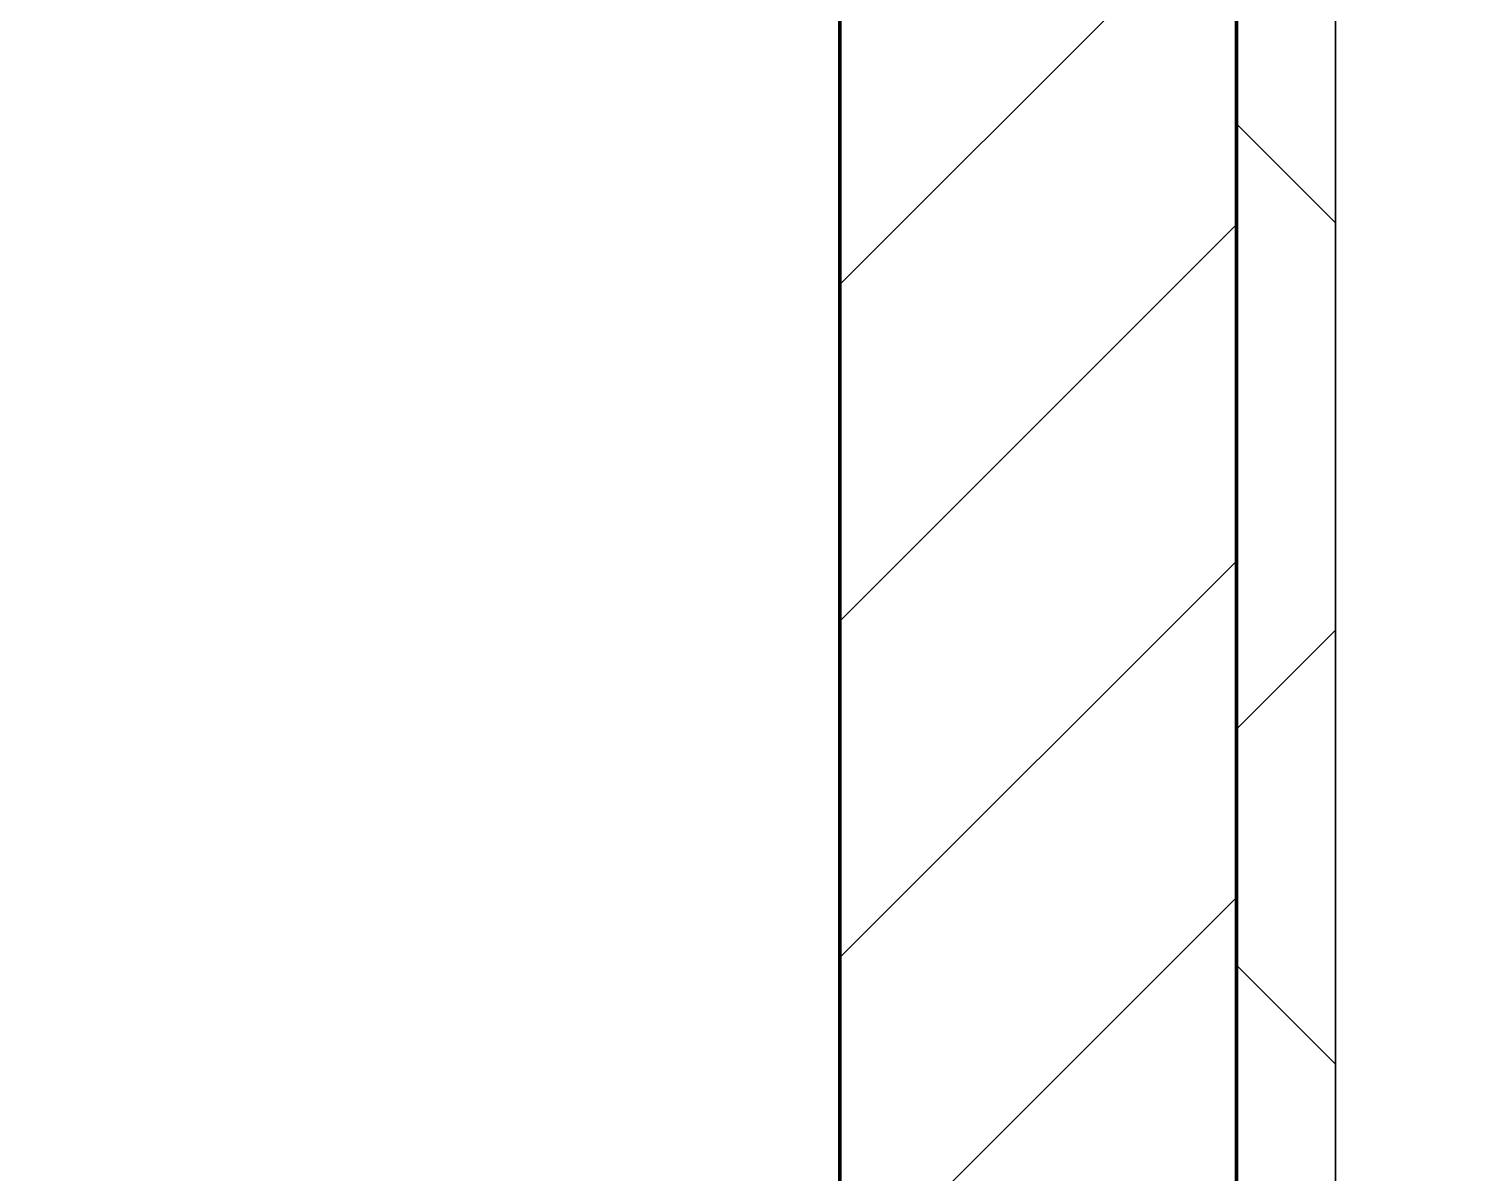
# Model space of a CAD drawing. Header units: millimetres. Extents: x -726012 to -647389, y -20772 to 18805.
# Drawn here: x -717131 to -716398, y -164 to 413 of the extents above; entities that cross this region are included whole.
import ezdxf
from ezdxf.xclip import XClip

# ---------------------------------------------------------------- set-up
doc = ezdxf.new("R2010")
doc.units = ezdxf.units.MM
doc.header["$XCLIPFRAME"] = 0
for name, color, linetype, lineweight in [('A-GLAZ-CURT', 2, 'Continuous', 9), ('A-WALL', 5, 'Continuous', 35), ('A-WALL-FNSH', 2, 'Continuous', 35), ('A-WALL-PATT', 1, 'Continuous', 35)]:
    doc.layers.add(name, color=color, linetype=linetype, lineweight=lineweight)
doc.layers.add('A11_ALU.SOLID SHEET', color=2, linetype='Continuous')

# ---------------------------------------------------------------- blocks, each defined once
blk = doc.blocks.new('PPLS-PP19_Custom Tile Pattern - Custom Tile Pattern-V164-4233-01 ENLARGED MULTI-PURPOSE LEVEL - REFLECTED CEILING PLAN - SHEET 4')
at = {"layer": 'A-GLAZ-CURT'}
for p, q in [((-300, 0), (300, 0)), ((300, 0), (-300, 0)), ((230.06, 0), (300, 0)), ((-300, -50), (300, -50)), ((300, -50), (-300, -50))]:
    blk.add_line(p, q, dxfattribs=at)
for points, knots in [([(300, 0), (286.53, 0), (254.22, 0), (207.11, 0), (177.41, 0), (159.34, 0), (158.33, 0), (158.3, 0)], [-285.253232, -285.253232, -285.253232, -285.253232, -244.693688, -187.987675, -143.776725, -129.632772, -123.352749, -123.352749, -123.352749, -123.352749]), ([(300, 0), (288.22, 0), (265.42, 0), (242.94, 0), (234.33, 0)], [-12528.858583, -12528.858583, -12528.858583, -12528.858583, -11905.454923, -11340.916913, -11340.916913, -11340.916913, -11340.916913]), ([(235.49, 0), (236.98, 0), (249.55, 0), (266.73, 0), (281.71, 0), (291.71, 0), (296.52, 0), (297.86, 0), (298.09, 0)], [-6651.550015, -6651.550015, -6651.550015, -6651.550015, -6582.165592, -6068.460911, -5766.029927, -5566.724884, -5280.360606, -5199.253518, -5199.253518, -5199.253518, -5199.253518]), ([(284.76, 0), (284.76, 0), (285.09, 0), (287.47, 0), (293.59, 0), (297.76, 0), (300, 0)], [-4110.630118, -4110.630118, -4110.630118, -4110.630118, -4053.389046, -3959.664717, -3862.421465, -3746.95702, -3746.95702, -3746.95702, -3746.95702]), ([(297.38, 0), (295.84, 0), (291.62, 0), (285.38, 0), (284.87, 0)], [-4803.172655, -4803.172655, -4803.172655, -4803.172655, -4358.271401, -4143.037883, -4143.037883, -4143.037883, -4143.037883])]:
    blk.add_open_spline(points, degree=3, knots=knots, dxfattribs=at)
blk = doc.blocks.new('PPLS-PP19_Custom Tile Pattern - Custom Tile Pattern-V165-4233-01 ENLARGED MULTI-PURPOSE LEVEL - REFLECTED CEILING PLAN - SHEET 4')
at = {"layer": 'A-GLAZ-CURT'}
for p, q in [((-300, 0), (300, 0)), ((300, 0), (-300, 0)), ((-293.07, 0), (-275.75, 0)), ((-275.75, 0), (-293.07, 0)), ((-222.32, 0), (-205, 0)), ((-205, 0), (-222.32, 0)), ((195.99, 0), (213.31, 0)), ((213.31, 0), (195.99, 0)), ((230.06, 0), (300, 0)), ((-300, -50), (300, -50)), ((300, -50), (-300, -50))]:
    blk.add_line(p, q, dxfattribs=at)
at = {"layer": 'A-GLAZ-CURT', "flags": 128}
for points in [[(-300, 0), (-291.56, 0), (-283.3, 0), (-275.2, 0), (-267.26, 0), (-259.45, 0), (-251.77, 0), (-244.2, 0), (-236.74, 0), (-229.36, 0), (-222.06, 0), (-214.83, 0), (-207.71, 0), (-200.76, 0), (-194.02, 0), (-187.54, 0), (-181.38, 0), (-175.58, 0), (-170.25, 0), (-165.64, 0), (-162.01, 0), (-159.53, 0), (-157.46, 0), (-154.52, 0), (-149.42, 0), (-141.84, 0), (-132.81, 0), (-126.08, 0)], [(-125.17, 0), (-128.55, 0), (-134.16, 0), (-140.03, 0), (-145.5, 0), (-150.63, 0), (-155.53, 0), (-160.27, 0), (-164.95, 0), (-169.65, 0), (-174.47, 0), (-179.49, 0), (-184.81, 0), (-190.44, 0), (-196.37, 0), (-202.58, 0), (-209.04, 0), (-215.73, 0), (-222.63, 0), (-229.72, 0), (-236.97, 0), (-244.39, 0), (-251.96, 0), (-259.67, 0), (-267.51, 0), (-275.48, 0), (-283.55, 0), (-291.73, 0), (-300, 0)]]:
    blk.add_lwpolyline(points, dxfattribs=at)
at = {"layer": 'A-GLAZ-CURT'}
for points, knots in [([(-300, 0), (-284.65, 0), (-236.57, 0), (-174.61, 0), (-129.95, 0), (-110.8, 0), (-99.5, 0), (-91.46, 0)], [-5323.127839, -5323.127839, -5323.127839, -5323.127839, -4502.809032, -2700.551212, -1002.059161, -460.363443, 0, 0, 0, 0]), ([(-199.59, 0), (-204.36, 0), (-229.78, 0), (-262.56, 0), (-294.48, 0), (-300, 0)], [-15463.584655, -15463.584655, -15463.584655, -15463.584655, -15131.813646, -13729.592194, -13439.944408, -13439.944408, -13439.944408, -13439.944408]), ([(-137.88, 0), (-140.56, 0), (-147.66, 0), (-147.69, 0), (-158.72, 0), (-174.02, 0), (-185.59, 0), (-209.77, 0), (-232.01, 0), (-255.22, 0), (-262.59, 0), (-264.9, 0), (-265.4, 0)], [-3187.727384, -3187.727384, -3187.727384, -3187.727384, -2919.378265, -2477.344047, -2237.412286, -2029.680487, -1755.085331, -1400.429864, -858.079193, -543.655514, -208.940337, 0, 0, 0, 0]), ([(-258.6, 0), (-257.91, 0), (-254.26, 0), (-241.25, 0), (-225.99, 0), (-213.1, 0), (-205.2, 0), (-201.08, 0), (-200.04, 0)], [-5722.54675, -5722.54675, -5722.54675, -5722.54675, -5657.471696, -5413.335975, -5017.494783, -4832.723979, -4666.091899, -4608.762483, -4608.762483, -4608.762483, -4608.762483]), ([(-200.66, 0), (-207.98, 0), (-217.77, 0), (-231.26, 0), (-233.46, 0), (-234, 0)], [-1365.823924, -1365.823924, -1365.823924, -1365.823924, -978.033455, -846.069444, -682.911962, -682.911962, -682.911962, -682.911962]), ([(-233.49, 0), (-233.44, 0), (-232.38, 0), (-230.74, 0), (-225.3, 0), (-223.63, 0)], [-455.274641, -455.274641, -455.274641, -455.274641, -440.605512, -119.536984, 0, 0, 0, 0]), ([(-223.63, 0), (-219.39, 0), (-206.17, 0), (-188.58, 0), (-169.02, 0), (-152.12, 0), (-136.84, 0), (-127.33, 0), (-124.19, 0), (-123.43, 0), (-123.28, 0)], [-5463.295695, -5463.295695, -5463.295695, -5463.295695, -5161.076232, -4739.070012, -4465.409639, -4149.119819, -3839.893365, -3647.167523, -3488.92562, -3439.852845, -3439.852845, -3439.852845, -3439.852845]), ([(-133.82, 0), (-135.51, 0), (-137.8, 0), (-149.31, 0), (-162.01, 0), (-177.91, 0), (-191.74, 0), (-198.88, 0), (-199.6, 0)], [-2731.647847, -2731.647847, -2731.647847, -2731.647847, -2418.507304, -2308.929706, -2113.765672, -1763.376603, -1422.553702, -1384.706598, -1384.706598, -1384.706598, -1384.706598]), ([(-199.59, 0), (-195.05, 0), (-184.68, 0), (-171.77, 0), (-158.7, 0), (-157.22, 0)], [-4600.592813, -4600.592813, -4600.592813, -4600.592813, -4349.945572, -4000.813434, -3840.635403, -3840.635403, -3840.635403, -3840.635403]), ([(-116.57, 0), (-122.36, 0), (-146.7, 0), (-175.29, 0), (-199.15, 0)], [-17693.236648, -17693.236648, -17693.236648, -17693.236648, -17136.203329, -15473.903569, -15473.903569, -15473.903569, -15473.903569]), ([(-152.35, 0), (-151.03, 0), (-147.71, 0), (-143.57, 0), (-138.62, 0)], [-3494.978217, -3494.978217, -3494.978217, -3494.978217, -3371.022232, -3227.460399, -3227.460399, -3227.460399, -3227.460399]), ([(-118.78, 0), (-121.86, 0), (-126.28, 0), (-136.96, 0), (-147.46, 0), (-150.03, 0), (-150.57, 0)], [-5938.474035, -5938.474035, -5938.474035, -5938.474035, -5700.061948, -5508.838257, -5298.784692, -5196.16478, -5196.16478, -5196.16478, -5196.16478]), ([(-150.34, 0), (-150.07, 0), (-147.75, 0), (-142.6, 0), (-127.26, 0), (-107.3, 0), (-90.42, 0), (-75.26, 0), (-68.41, 0), (-65.12, 0), (-63.63, 0)], [-4948.728362, -4948.728362, -4948.728362, -4948.728362, -4883.323924, -4440.880425, -4054.690705, -3793.097032, -3402.597032, -3144.956779, -3050.982048, -2969.237017, -2969.237017, -2969.237017, -2969.237017]), ([(-116.66, 0), (-123.83, 0), (-133.98, 0), (-147.74, 0), (-149.07, 0)], [-6858.444941, -6858.444941, -6858.444941, -6858.444941, -6449.282163, -6277.220794, -6277.220794, -6277.220794, -6277.220794]), ([(-148.23, 0), (-146.94, 0), (-140.15, 0), (-137.28, 0), (-133.93, 0), (-128.78, 0), (-126.5, 0)], [-6162.058746, -6162.058746, -6162.058746, -6162.058746, -6017.569127, -5560.701257, -5364.112219, -5231.017328, -5231.017328, -5231.017328, -5231.017328]), ([(-116.68, 0), (-120.05, 0), (-127.34, 0), (-139.03, 0), (-146.11, 0), (-146.95, 0)], [-1120.9132, -1120.9132, -1120.9132, -1120.9132, -945.742622, -741.901385, -489.130243, -489.130243, -489.130243, -489.130243]), ([(-146.69, 0), (-146.59, 0), (-145.49, 0), (-135.69, 0), (-128.29, 0), (-125.15, 0)], [-420.34245, -420.34245, -420.34245, -420.34245, -406.956646, -290.263673, 0, 0, 0, 0]), ([(-127.41, 0), (-131.63, 0), (-133.16, 0), (-134.09, 0), (-134.15, 0)], [-8540.990293, -8540.990293, -8540.990293, -8540.990293, -8266.114998, -8246.473386, -8246.473386, -8246.473386, -8246.473386]), ([(-134.15, 0), (-133.32, 0), (-130.31, 0), (-117.33, 0), (-92.52, 0), (-80.73, 0), (-75.79, 0)], [-7657.439573, -7657.439573, -7657.439573, -7657.439573, -7293.749979, -6839.55839, -6236.997189, -5743.07968, -5743.07968, -5743.07968, -5743.07968]), ([(-120.13, 0), (-120.14, 0), (-120.24, 0), (-121.3, 0), (-129.25, 0), (-133.82, 0)], [-2933.992132, -2933.992132, -2933.992132, -2933.992132, -2920.575025, -2840.280255, -2731.647847, -2731.647847, -2731.647847, -2731.647847]), ([(-113.43, 0), (-113.44, 0), (-113.96, 0), (-119.73, 0), (-125.43, 0), (-127.03, 0), (-127.41, 0)], [-328.499627, -328.499627, -328.499627, -328.499627, -282.672656, -98.539552, -24.539552, 0, 0, 0, 0]), ([(-126.5, 0), (-122.44, 0), (-108.71, 0), (-86.68, 0), (-63.44, 0), (-54.4, 0), (-48.53, 0), (-30.79, 0), (-18.03, 0), (8.61, 0), (15.02, 0), (22.91, 0), (31, 0), (39.04, 0), (51.19, 0), (58.74, 0), (61.34, 0), (61.45, 0)], [-5231.017328, -5231.017328, -5231.017328, -5231.017328, -4994.692869, -4542.524482, -4008.285538, -3689.699207, -3546.54457, -3315.260113, -2864.387349, -2439.246196, -2084.094819, -1956.422387, -1818.904206, -1645.594513, -1443.202566, -1228.752106, -1120.932285, -1120.932285, -1120.932285, -1120.932285]), ([(-125.15, 0), (-124.93, 0), (-122.94, 0), (-119.76, 0), (-116.6, 0)], [-3362.7396, -3362.7396, -3362.7396, -3362.7396, -3342.215224, -3169.373557, -3169.373557, -3169.373557, -3169.373557]), ([(-122.08, 0), (-122.01, 0), (-121.69, 0), (-121.2, 0), (-120.88, 0)], [-3136.336417, -3136.336417, -3136.336417, -3136.336417, -3110.304437, -3035.164275, -3035.164275, -3035.164275, -3035.164275]), ([(-36.33, 0), (-36.43, 0), (-37.27, 0), (-45.02, 0), (-46.13, 0), (-60.59, 0), (-81.23, 0), (-99.51, 0), (-114.02, 0), (-117.28, 0), (-118.78, 0)], [-1855.773136, -1855.773136, -1855.773136, -1855.773136, -1810.870157, -1672.078046, -1405.135169, -1060.00838, -740.068933, -229.489605, -116.330425, 0, 0, 0, 0]), ([(-34.59, 0), (-40.18, 0), (-54.29, 0), (-78.2, 0), (-102.66, 0), (-114.04, 0), (-116.57, 0)], [-8485.872555, -8485.872555, -8485.872555, -8485.872555, -8073.216054, -7508.296369, -7004.680444, -6860.169368, -6860.169368, -6860.169368, -6860.169368]), ([(-86.16, 0), (-91.37, 0), (-101.06, 0), (-111.75, 0), (-116.57, 0)], [-1681.3698, -1681.3698, -1681.3698, -1681.3698, -1374.161226, -1122.906653, -1122.906653, -1122.906653, -1122.906653]), ([(-116.55, 0), (-115.7, 0), (-114.33, 0), (-113.43, 0), (-113.43, 0)], [-656.999253, -656.999253, -656.999253, -656.999253, -394.672656, -330.879064, -330.879064, -330.879064, -330.879064]), ([(-76.21, 0), (-78.2, 0), (-89.29, 0), (-103.49, 0), (-116.31, 0)], [-19251.256298, -19251.256298, -19251.256298, -19251.256298, -18935.241197, -17701.573127, -17701.573127, -17701.573127, -17701.573127]), ([(-115.82, 0), (-114.96, 0), (-110.41, 0), (-96.78, 0), (-71.33, 0), (-50.7, 0), (-35.54, 0), (-34.63, 0)], [-5724.064692, -5724.064692, -5724.064692, -5724.064692, -5430.283136, -5103.229623, -4799.173296, -4065.652676, -4019.024145, -4019.024145, -4019.024145, -4019.024145]), ([(-115.67, 0), (-114.21, 0), (-109.38, 0), (-98.9, 0), (-87.64, 0), (-78.61, 0), (-75.66, 0)], [-3152.568375, -3152.568375, -3152.568375, -3152.568375, -3074.362186, -2902.289527, -2605.247022, -2451.997625, -2451.997625, -2451.997625, -2451.997625]), ([(-33.8, 0), (-36.03, 0), (-43.13, 0), (-56.24, 0), (-75.59, 0), (-94, 0), (-112.01, 0), (-114.94, 0), (-115.63, 0)], [-1948.617768, -1948.617768, -1948.617768, -1948.617768, -1792.521578, -1466.981642, -1208.454564, -789.402658, -501.969187, -243.577221, -243.577221, -243.577221, -243.577221]), ([(-36.62, 0), (-36.62, 0), (-40.35, 0), (-44.32, 0), (-58.97, 0), (-85.2, 0), (-105.63, 0), (-114.02, 0), (-115.6, 0)], [-4069.478503, -4069.478503, -4069.478503, -4069.478503, -3858.647035, -3538.256648, -2842.901703, -2193.204658, -1433.981041, -1149.748693, -1149.748693, -1149.748693, -1149.748693]), ([(-91.46, 0), (-90.09, 0), (-84.7, 0), (-78.72, 0), (-74.99, 0)], [-19832.387487, -19832.387487, -19832.387487, -19832.387487, -19753.885894, -19541.04734, -19541.04734, -19541.04734, -19541.04734]), ([(-75.12, 0), (-76.51, 0), (-79.52, 0), (-82.66, 0), (-83.28, 0), (-83.28, 0)], [-1792.154024, -1792.154024, -1792.154024, -1792.154024, -1646.621388, -1424.436217, -1393.971743, -1393.971743, -1393.971743, -1393.971743]), ([(-83.28, 0), (-83.28, 0), (-82.91, 0), (-76.14, 0), (-62.97, 0), (-48.14, 0), (-37.34, 0), (-34.66, 0), (-33.65, 0)], [-1393.4169, -1393.4169, -1393.4169, -1393.4169, -1353.722004, -1274.333717, -1073.56893, -651.549973, -296.515819, -156.040216, -156.040216, -156.040216, -156.040216]), ([(-63.96, 0), (-64.13, 0), (-68.74, 0), (-73.29, 0), (-75.06, 0)], [-2171.769325, -2171.769325, -2171.769325, -2171.769325, -2007.031671, -1901.436235, -1901.436235, -1901.436235, -1901.436235]), ([(-75.04, 0), (-74.99, 0), (-69.26, 0), (-62.74, 0), (-60.36, 0), (-59.97, 0)], [-5717.94658, -5717.94658, -5717.94658, -5717.94658, -5713.340575, -5140.470607, -5006.787413, -5006.787413, -5006.787413, -5006.787413]), ([(-75.04, 0), (-72.76, 0), (-69.08, 0), (-65.93, 0), (-65.07, 0)], [-2441.294924, -2441.294924, -2441.294924, -2441.294924, -2322.099534, -2241.8264, -2241.8264, -2241.8264, -2241.8264]), ([(-74.99, 0), (-73.9, 0), (-72.73, 0), (-72.64, 0), (-72.64, 0)], [-19541.04734, -19541.04734, -19541.04734, -19541.04734, -19478.625389, -19471.062469, -19471.062469, -19471.062469, -19471.062469]), ([(-29.03, 0), (-33.97, 0), (-43.74, 0), (-56.37, 0), (-68.15, 0), (-72.32, 0), (-74.2, 0)], [-2680.714891, -2680.714891, -2680.714891, -2680.714891, -2413.671296, -2161.752162, -2006.592567, -1822.886126, -1822.886126, -1822.886126, -1822.886126]), ([(-66.39, 0), (-66.39, 0), (-63.63, 0), (-53.88, 0), (-38.78, 0), (-33.53, 0)], [-2493.31794, -2493.31794, -2493.31794, -2493.31794, -2315.303971, -1809.437387, -1002.596776, -1002.596776, -1002.596776, -1002.596776]), ([(-33.97, 0), (-40.13, 0), (-53.52, 0), (-65.77, 0), (-66.37, 0), (-66.38, 0)], [-3330.96565, -3330.96565, -3330.96565, -3330.96565, -2981.410125, -2542.574734, -2498.224237, -2498.224237, -2498.224237, -2498.224237]), ([(-63.63, 0), (-61.49, 0), (-57.39, 0), (-54.49, 0), (-45.2, 0), (-40.79, 0), (-40.46, 0), (-40.44, 0)], [-2969.237017, -2969.237017, -2969.237017, -2969.237017, -2851.217951, -2734.127174, -2474.780881, -2410.990208, -2350.645972, -2350.645972, -2350.645972, -2350.645972]), ([(-58.83, 0), (-58.37, 0), (-57.29, 0), (-54.23, 0), (-46.33, 0), (-42.62, 0), (-41.76, 0)], [-4859.52896, -4859.52896, -4859.52896, -4859.52896, -4680.891996, -4469.85053, -4321.566175, -4270.495146, -4270.495146, -4270.495146, -4270.495146]), ([(-51.83, 0), (-51.83, 0), (-51.78, 0), (-47.4, 0), (-46.01, 0), (-40.22, 0), (-36.78, 0)], [-632.814994, -632.814994, -632.814994, -632.814994, -627.965721, -508.377888, -260.442412, 0, 0, 0, 0]), ([(-34.13, 0), (-37.78, 0), (-44.98, 0), (-51.43, 0), (-51.79, 0)], [-1031.857409, -1031.857409, -1031.857409, -1031.857409, -819.71621, -644.910881, -644.910881, -644.910881, -644.910881]), ([(-41.76, 0), (-39.9, 0), (-37.72, 0), (-36.92, 0), (-36.77, 0)], [-4270.495146, -4270.495146, -4270.495146, -4270.495146, -4161.040818, -4106.245333, -4106.245333, -4106.245333, -4106.245333]), ([(-36.78, 0), (-32.43, 0), (-19.22, 0), (8.83, 0), (43.36, 0), (70.92, 0), (82.12, 0), (83.66, 0)], [-6191.144455, -6191.144455, -6191.144455, -6191.144455, -5862.463379, -5340.621928, -4573.028122, -4094.177415, -3869.465285, -3869.465285, -3869.465285, -3869.465285]), ([(-36.29, 0), (-36.29, 0), (-34.66, 0), (-28.88, 0), (-26.95, 0), (-26.54, 0)], [-9150.272121, -9150.272121, -9150.272121, -9150.272121, -9057.163041, -8919.836787, -8834.607043, -8834.607043, -8834.607043, -8834.607043]), ([(30.82, 0), (29.27, 0), (20.14, 0), (3.54, 0), (-16.58, 0), (-34.76, 0), (-36.04, 0)], [-10462.034656, -10462.034656, -10462.034656, -10462.034656, -10363.088938, -9884.23066, -9424.652049, -9182.880979, -9182.880979, -9182.880979, -9182.880979]), ([(31.18, 0), (25.97, 0), (11.99, 0), (-10.1, 0), (-26.37, 0), (-33.55, 0)], [-4496.803627, -4496.803627, -4496.803627, -4496.803627, -4222.080604, -3745.412743, -3338.923853, -3338.923853, -3338.923853, -3338.923853]), ([(-33.54, 0), (-25.56, 0), (-11.67, 0), (4.23, 0), (9.64, 0), (10.14, 0), (10.18, 0)], [-4000.269258, -4000.269258, -4000.269258, -4000.269258, -3589.737505, -3285.047089, -3066.359526, -3044.715262, -3044.715262, -3044.715262, -3044.715262]), ([(9.32, 0), (9.08, 0), (7.65, 0), (2.57, 0), (-12.23, 0), (-23.3, 0), (-31.1, 0), (-33.54, 0)], [-2922.926651, -2922.926651, -2922.926651, -2922.926651, -2882.788014, -2720.818881, -2518.50168, -2125.455881, -1954.599326, -1954.599326, -1954.599326, -1954.599326]), ([(49.49, 0), (44.67, 0), (35.76, 0), (24.07, 0), (12.82, 0), (-2.9, 0), (-20.53, 0), (-29.32, 0), (-33.52, 0)], [-2566.282052, -2566.282052, -2566.282052, -2566.282052, -2313.748533, -2106.613311, -1925.670641, -1617.263037, -1290.787923, -1043.697793, -1043.697793, -1043.697793, -1043.697793]), ([(-26.75, 0), (-27.82, 0), (-30.49, 0), (-33.25, 0), (-33.51, 0)], [-8718.362214, -8718.362214, -8718.362214, -8718.362214, -8532.293389, -8512.54152, -8512.54152, -8512.54152, -8512.54152]), ([(-33.47, 0), (-33.24, 0), (-31.16, 0), (-29.82, 0), (-29.19, 0)], [-999.289695, -999.289695, -999.289695, -999.289695, -963.711516, -666.19313, -666.19313, -666.19313, -666.19313]), ([(-33.34, 0), (-33.34, 0), (-32.93, 0), (-31.16, 0), (-30.52, 0)], [-2415.024266, -2415.024266, -2415.024266, -2415.024266, -2357.633367, -2323.618664, -2323.618664, -2323.618664, -2323.618664]), ([(-32.48, 0), (-32.27, 0), (-31.25, 0), (-29.94, 0), (-28.57, 0)], [-107.228596, -107.228596, -107.228596, -107.228596, -83.513472, 0, 0, 0, 0]), ([(49.47, 0), (46.85, 0), (38.35, 0), (24.74, 0), (2.64, 0), (-17.84, 0), (-30.57, 0), (-31.82, 0), (-32, 0)], [-4242.068572, -4242.068572, -4242.068572, -4242.068572, -4098.545751, -3766.694881, -3333.063701, -2994.501669, -2698.150104, -2614.070998, -2614.070998, -2614.070998, -2614.070998]), ([(-30.76, 0), (-30.73, 0), (-29.99, 0), (-23.47, 0), (-15.75, 0), (-15.19, 0)], [-54176.191683, -54176.191683, -54176.191683, -54176.191683, -54157.274271, -53749.15266, -53717.791567, -53717.791567, -53717.791567, -53717.791567]), ([(-30.52, 0), (-27.11, 0), (-17.83, 0), (5.99, 0), (22.06, 0), (37.44, 0), (43.7, 0), (47.96, 0), (48.54, 0)], [-2323.618664, -2323.618664, -2323.618664, -2323.618664, -2142.497158, -1716.209403, -1206.526904, -1089.329421, -901.315459, -871.356999, -871.356999, -871.356999, -871.356999]), ([(-13, 0), (-14.35, 0), (-17.68, 0), (-25.97, 0), (-29.52, 0), (-30.21, 0)], [-55207.591944, -55207.591944, -55207.591944, -55207.591944, -54789.006179, -54461.685999, -54290.791712, -54290.791712, -54290.791712, -54290.791712]), ([(8.33, 0), (8.19, 0), (7.18, 0), (0.32, 0), (-13.89, 0), (-24.92, 0), (-29.03, 0)], [-3574.286521, -3574.286521, -3574.286521, -3574.286521, -3526.962355, -3285.499107, -2903.012179, -2680.714891, -2680.714891, -2680.714891, -2680.714891]), ([(-28.98, 0), (-28.66, 0), (-27.39, 0), (-24.45, 0), (-22.56, 0)], [-166.548282, -166.548282, -166.548282, -166.548282, -102.06493, 0, 0, 0, 0]), ([(-28.57, 0), (-26.93, 0), (-20.29, 0), (-11.45, 0), (2.08, 0), (13.15, 0), (21.24, 0), (24.62, 0), (24.72, 0), (24.72, 0)], [-5361.429781, -5361.429781, -5361.429781, -5361.429781, -5261.36855, -5050.479954, -4785.90057, -4596.498881, -4445.288762, -4384.376941, -4376.041937, -4376.041937, -4376.041937, -4376.041937]), ([(-22.56, 0), (-20.27, 0), (-17.03, 0), (-11.36, 0), (-7.66, 0), (-6.6, 0), (-6.44, 0)], [-56468.192263, -56468.192263, -56468.192263, -56468.192263, -56344.022017, -56303.229861, -56166.290093, -56124.392176, -56124.392176, -56124.392176, -56124.392176]), ([(-15.19, 0), (-13.07, 0), (7.48, 0), (31.54, 0), (46.53, 0), (48.88, 0)], [-461.142613, -461.142613, -461.142613, -461.142613, -429.606584, -390.253598, -382.965103, -382.965103, -382.965103, -382.965103]), ([(-6.54, 0), (-6.73, 0), (-7.2, 0), (-7.6, 0), (-7.79, 0)], [-56009.792147, -56009.792147, -56009.792147, -56009.792147, -55949.290093, -55895.192118, -55895.192118, -55895.192118, -55895.192118]), ([(-2.63, 0), (-2.47, 0), (-1.22, 0), (4.92, 0), (15.97, 0), (22.54, 0), (24.49, 0)], [-226.825321, -226.825321, -226.825321, -226.825321, -220.269177, -206.416616, -198.214427, -187.717507, -187.717507, -187.717507, -187.717507]), ([(48.61, 0), (44.31, 0), (33.15, 0), (12, 0), (3.08, 0), (-1.67, 0), (-2.25, 0)], [-320.684075, -320.684075, -320.684075, -320.684075, -307.516438, -285.83788, -246.234814, -234.646884, -234.646884, -234.646884, -234.646884]), ([(24.69, 0), (24.54, 0), (20.99, 0), (15.48, 0), (10.8, 0), (9.63, 0)], [-4368.572414, -4368.572414, -4368.572414, -4368.572414, -4306.476363, -4080.000647, -3772.857994, -3772.857994, -3772.857994, -3772.857994]), ([(18.16, 0), (19.15, 0), (24.25, 0), (25.66, 0), (26.12, 0)], [-5700.113719, -5700.113719, -5700.113719, -5700.113719, -5554.232259, -5302.431367, -5302.431367, -5302.431367, -5302.431367]), ([(114.39, 0), (114.2, 0), (112.08, 0), (105.42, 0), (92.38, 0), (85.59, 0), (74.4, 0), (62.26, 0), (51.85, 0), (43.81, 0), (29.53, 0), (20.67, 0), (18.85, 0), (18.16, 0)], [-8148.58938, -8148.58938, -8148.58938, -8148.58938, -8105.191388, -7723.759874, -7531.75727, -7135.649961, -6924.452779, -6738.82075, -6548.303034, -6314.283804, -6135.05769, -5972.647715, -5832.674503, -5832.674503, -5832.674503, -5832.674503]), ([(27.44, 0), (27.9, 0), (29.54, 0), (38.07, 0), (53.39, 0), (71.67, 0), (84.83, 0), (86.01, 0), (92.51, 0), (94.33, 0)], [-5037.309798, -5037.309798, -5037.309798, -5037.309798, -4887.603822, -4705.298446, -4353.683244, -3960.84581, -3759.045785, -3336.541051, -2783.776468, -2783.776468, -2783.776468, -2783.776468]), ([(27.89, 0), (29.09, 0), (33.4, 0), (42.79, 0), (48.84, 0), (49.48, 0)], [-147.777612, -147.777612, -147.777612, -147.777612, -135.792042, -118.513713, -116.49817, -116.49817, -116.49817, -116.49817]), ([(53.18, 0), (53.06, 0), (52.22, 0), (44.99, 0), (36.46, 0), (30.82, 0)], [-622.740158, -622.740158, -622.740158, -622.740158, -566.066452, -360.610861, 0, 0, 0, 0]), ([(136.44, 0), (121.66, 0), (86.93, 0), (51.16, 0), (31.18, 0)], [-106.750556, -106.750556, -106.750556, -106.750556, -59.610984, 0, 0, 0, 0]), ([(49.45, 0), (48.64, 0), (45.33, 0), (41.18, 0), (36.02, 0), (35.54, 0), (35.54, 0)], [-336.429781, -336.429781, -336.429781, -336.429781, -334.000314, -326.15566, -319.318397, -317.489778, -317.489778, -317.489778, -317.489778]), ([(36.29, 0), (37.77, 0), (43.42, 0), (47.94, 0), (49.55, 0)], [-314.598523, -314.598523, -314.598523, -314.598523, -305.899624, -300.570368, -300.570368, -300.570368, -300.570368]), ([(49.48, 0), (61.13, 0), (89.16, 0), (116.33, 0), (131.77, 0)], [-382.347893, -382.347893, -382.347893, -382.347893, -346.313304, -297.680547, -297.680547, -297.680547, -297.680547]), ([(103.09, 0), (101.08, 0), (86.31, 0), (68.09, 0), (52.29, 0), (49.48, 0)], [-375.435014, -375.435014, -375.435014, -375.435014, -369.147452, -330.153101, -321.562155, -321.562155, -321.562155, -321.562155]), ([(49.5, 0), (51.48, 0), (58.41, 0), (64.47, 0), (72.74, 0), (75.22, 0), (76.03, 0), (76.21, 0)], [-854.900989, -854.900989, -854.900989, -854.900989, -753.071572, -495.328968, -421.953223, -334.951786, -290.452333, -290.452333, -290.452333, -290.452333]), ([(168.37, 0), (167.68, 0), (162.47, 0), (147.02, 0), (109.77, 0), (76.86, 0), (58.59, 0), (51.27, 0), (49.76, 0)], [-543.375029, -543.375029, -543.375029, -543.375029, -530.793311, -458.593899, -401.860199, -357.622665, -341.267687, -336.738185, -336.738185, -336.738185, -336.738185]), ([(50.12, 0), (55.78, 0), (72.89, 0), (100.57, 0), (116.36, 0), (128.63, 0), (128.95, 0)], [-115.825696, -115.825696, -115.825696, -115.825696, -97.899267, -63.759246, -39.050993, -35.895543, -35.895543, -35.895543, -35.895543]), ([(50.21, 0), (53.95, 0), (66.49, 0), (95.91, 0), (121.33, 0), (129.71, 0), (131.81, 0)], [-299.838748, -299.838748, -299.838748, -299.838748, -287.17622, -249.500363, -194.761443, -167.000777, -167.000777, -167.000777, -167.000777]), ([(76.63, 0), (74.8, 0), (67.65, 0), (58.32, 0), (51.3, 0), (50.25, 0)], [-3095.572228, -3095.572228, -3095.572228, -3095.572228, -2950.589685, -2634.532728, -2579.643523, -2579.643523, -2579.643523, -2579.643523]), ([(70.61, 0), (66.16, 0), (58.85, 0), (51.67, 0), (50.45, 0)], [-4647.237329, -4647.237329, -4647.237329, -4647.237329, -4326.416877, -4259.967552, -4259.967552, -4259.967552, -4259.967552]), ([(61.47, 0), (61.47, 0), (61.21, 0), (54.61, 0), (53.71, 0), (53.56, 0)], [-1113.311073, -1113.311073, -1113.311073, -1113.311073, -1096.402191, -891.204116, -747.28819, -747.28819, -747.28819, -747.28819]), ([(76.22, 0), (75.58, 0), (73.64, 0), (71.05, 0), (70.61, 0)], [-193.634889, -193.634889, -193.634889, -193.634889, -31.537676, 0, 0, 0, 0]), ([(94.4, 0), (94.4, 0), (94.64, 0), (99.11, 0), (108.97, 0), (120.79, 0), (139.94, 0), (163.31, 0), (185.23, 0), (193.62, 0), (194.69, 0), (194.79, 0)], [-2348.345796, -2348.345796, -2348.345796, -2348.345796, -2310.419338, -2233.599744, -2052.234781, -1843.028543, -1530.39897, -1095.004608, -529.74427, -295.064701, -265.121568, -265.121568, -265.121568, -265.121568]), ([(129.02, 0), (129.02, 0), (124.41, 0), (122.35, 0), (114.96, 0), (108.04, 0), (103.09, 0)], [-35.386604, -35.386604, -35.386604, -35.386604, -31.430235, -22.807238, -15.488593, 0, 0, 0, 0]), ([(132.53, 0), (130.51, 0), (126.17, 0), (118.6, 0), (114.23, 0), (111.98, 0), (105.66, 0), (105.23, 0), (105.23, 0)], [-9673.542027, -9673.542027, -9673.542027, -9673.542027, -9567.007022, -9453.21225, -9220.200448, -9012.77275, -8966.157302, -8929.495943, -8929.495943, -8929.495943, -8929.495943]), ([(105.26, 0), (105.52, 0), (111.01, 0), (112.65, 0), (113.59, 0)], [-8920.561005, -8920.561005, -8920.561005, -8920.561005, -8814.835624, -8577.462505, -8577.462505, -8577.462505, -8577.462505]), ([(128.58, 0), (128.8, 0), (129.5, 0), (130.96, 0), (131.35, 0)], [-633.326174, -633.326174, -633.326174, -633.326174, -627.736123, -625.910216, -625.910216, -625.910216, -625.910216]), ([(137.1, 0), (136, 0), (133.64, 0), (129.87, 0), (129.11, 0)], [-670.405967, -670.405967, -670.405967, -670.405967, -651.020627, -640.742133, -640.742133, -640.742133, -640.742133]), ([(132.31, 0), (133.68, 0), (140.49, 0), (152.67, 0), (161.24, 0), (162.19, 0), (162.75, 0)], [-624.548905, -624.548905, -624.548905, -624.548905, -618.981161, -602.094757, -592.980799, -581.414464, -581.414464, -581.414464, -581.414464]), ([(132.51, 0), (134.27, 0), (136.27, 0), (138.28, 0), (138.53, 0)], [-296.901761, -296.901761, -296.901761, -296.901761, -291.370682, -290.5735, -290.5735, -290.5735, -290.5735]), ([(157.9, 0), (156.77, 0), (151.67, 0), (143.49, 0), (136.48, 0), (133.59, 0)], [-10292.955006, -10292.955006, -10292.955006, -10292.955006, -10098.273015, -9847.788484, -9692.532631, -9692.532631, -9692.532631, -9692.532631]), ([(193.8, 0), (193.33, 0), (190.11, 0), (183.13, 0), (171, 0), (161.95, 0), (161.28, 0), (158.35, 0), (157.85, 0), (157.77, 0)], [-11665.349007, -11665.349007, -11665.349007, -11665.349007, -11565.880756, -11105.624034, -10839.086983, -10768.332124, -10666.779182, -10580.760289, -10550.278881, -10550.278881, -10550.278881, -10550.278881]), ([(300, 0), (286.53, 0), (254.22, 0), (207.11, 0), (177.41, 0), (159.34, 0), (158.33, 0), (158.3, 0)], [-285.253232, -285.253232, -285.253232, -285.253232, -244.693688, -187.987675, -143.776725, -129.632772, -123.352749, -123.352749, -123.352749, -123.352749]), ([(159.07, 0), (159.13, 0), (160.84, 0), (165.21, 0), (174.15, 0), (185.98, 0), (208.82, 0), (219.42, 0), (230.06, 0)], [-115.643202, -115.643202, -115.643202, -115.643202, -114.681583, -87.660824, -65.295536, -41.623857, -24.459831, 0, 0, 0, 0]), ([(162.75, 0), (165.4, 0), (170.91, 0), (172.61, 0), (172.61, 0)], [-111.264224, -111.264224, -111.264224, -111.264224, -56.742688, -19.085662, -19.085662, -19.085662, -19.085662]), ([(247.1, 0), (246.76, 0), (245.04, 0), (238.34, 0), (226.56, 0), (221.1, 0), (200.27, 0), (182.99, 0), (174.27, 0), (169.67, 0), (168.99, 0)], [-9649.085549, -9649.085549, -9649.085549, -9649.085549, -9581.591397, -9406.094246, -9221.510254, -9016.44624, -8717.832359, -8253.978395, -8152.463617, -8069.855175, -8069.855175, -8069.855175, -8069.855175]), ([(215.22, 0), (214.62, 0), (210.55, 0), (203.98, 0), (187.54, 0), (175.3, 0), (169.49, 0)], [-203.825446, -203.825446, -203.825446, -203.825446, -198.527383, -184.406837, -162.427601, -142.916156, -142.916156, -142.916156, -142.916156]), ([(171.51, 0), (176.48, 0), (193.23, 0), (201.73, 0), (208.81, 0), (213.9, 0), (241.96, 0), (266.73, 0), (281.71, 0), (291.71, 0), (296.52, 0), (297.86, 0), (298.09, 0)], [-7971.819559, -7971.819559, -7971.819559, -7971.819559, -7784.112253, -7606.717214, -7289.299508, -7042.621073, -6582.165592, -6068.460911, -5766.029927, -5566.724884, -5280.360606, -5199.253518, -5199.253518, -5199.253518, -5199.253518]), ([(172.07, 0), (177.66, 0), (187.87, 0), (201.08, 0), (207.47, 0), (213.96, 0), (215.11, 0)], [-255.364076, -255.364076, -255.364076, -255.364076, -237.955587, -223.92608, -215.862851, -208.75215, -208.75215, -208.75215, -208.75215]), ([(300, 0), (288.22, 0), (262, 0), (230.43, 0), (219.94, 0), (219.02, 0)], [-12528.858583, -12528.858583, -12528.858583, -12528.858583, -11905.454923, -11162.864862, -10856.732305, -10856.732305, -10856.732305, -10856.732305]), ([(219.9, 0), (220.86, 0), (227.84, 0), (242.06, 0), (246.54, 0), (246.96, 0)], [-10670.940496, -10670.940496, -10670.940496, -10670.940496, -10511.382485, -9925.173265, -9834.877357, -9834.877357, -9834.877357, -9834.877357])]:
    blk.add_open_spline(points, degree=3, knots=knots, dxfattribs=at)
for points in [[(-117.74, 0), (-117.53, 0), (-117.1, 0), (-116.57, 0)], [(-75.55, 0), (-79.08, 0), (-82.59, 0), (-86.16, 0)], [(-72.93, 0), (-73.41, 0), (-73.92, 0), (-74.46, 0)], [(-39.84, 0), (-39.08, 0), (-38.11, 0), (-37.36, 0)], [(24.49, 0), (25.23, 0), (25.72, 0), (26.04, 0)], [(80.35, 0), (79.57, 0), (78.27, 0), (76.63, 0)], [(84.06, 0), (83.48, 0), (82.41, 0), (81.72, 0)], [(133.34, 0), (133.8, 0), (134.22, 0), (134.6, 0)], [(168.74, 0), (168.74, 0), (169.81, 0), (171.51, 0)], [(195.11, 0), (194.91, 0), (194.44, 0), (193.8, 0)]]:
    blk.add_open_spline(points, degree=3, dxfattribs=at)
blk = doc.blocks.new('*U885')
at = {"layer": 'A-GLAZ-CURT', "rotation": 270}
for name, p in [('PPLS-PP19_Custom Tile Pattern - Custom Tile Pattern-V164-4233-01 ENLARGED MULTI-PURPOSE LEVEL - REFLECTED CEILING PLAN - SHEET 4', (-40190, 8207.94)), ('PPLS-PP19_Custom Tile Pattern - Custom Tile Pattern-V165-4233-01 ENLARGED MULTI-PURPOSE LEVEL - REFLECTED CEILING PLAN - SHEET 4', (-40190, 7607.94))]:
    blk.add_blockref(name, p, dxfattribs=at)
blk = doc.blocks.new('*U1287')
blk.add_lwpolyline([(21173.36, -580), (28210, -580), (28210, -6849.96), (45954.15, -6849.96), (45954.15, 600), (82995.06, 600), (83086.47, 650), (90052, 650), (90392, 990), (103159.16, 990), (103159.16, 4990), (21173.36, 4990), (21173.36, 3485.45), (21203.36, 3485.45), (21203.36, 925.54), (21173.36, 925.54), (21173.36, -580)])

msp = doc.modelspace()

# ---------------------------------------------------------------- hatches: boundary and pattern name
at = {"layer": 'A-WALL-PATT', "lineweight": 9}
h = msp.add_hatch(dxfattribs=at)
h.set_pattern_fill('FP_2', color=256, style=0, pattern_type=2)
h.set_pattern_definition([(45, (0, 0), (-84.852814, 84.852814), [])])
h.paths.add_polyline_path([(-716722.37, -4020.98), (-716522.37, -4020.98), (-716522.37, 2949.02), (-716722.37, 2949.02), (-716722.37, -3820.98)])
h = msp.add_hatch(dxfattribs=at)
h.set_pattern_fill('FP_3', color=256, style=0, pattern_type=2)
h.set_pattern_definition([(45, (0, 0), (-212.13203, 212.13203), []), (135, (0, 0), (-212.13203, -212.13203), [])])
h.paths.add_polyline_path([(-716522.37, -3320.94), (-716472.37, -3320.94), (-716472.37, 2949.02), (-716522.37, 2949.02), (-716522.37, -2888.85)])

# ---------------------------------------------------------------- linework, layer by layer
at = {"layer": 'A-WALL', "color": 7, "lineweight": 70}
for p, q in [((-716522.37, 2949.02), (-716522.37, -3270.94)), ((-716522.37, -3320.94), (-716522.37, 2949.02)), ((-716722.37, -3820.98), (-716722.37, 2359.02))]:
    msp.add_line(p, q, dxfattribs=at)
at = {"layer": 'A-WALL-FNSH', "color": 250}
msp.add_line((-716472.37, 2949.02), (-716472.37, -3320.94), dxfattribs=at)

# ---------------------------------------------------------------- block references
msp.add_blockref('*U885', (-676282.37, -7541.39))

# ---------------------------------------------------------------- next in the draw order: block references
at = {"layer": 'A11_ALU.SOLID SHEET'}
ref = msp.add_blockref('*U1287', (-744682.37, 3579.02), dxfattribs=at)
XClip(ref).set_block_clipping_path([(22516.8245944298, -23612.0000696909), (92487.8891097467, 7199.9972603897)])

doc.saveas('drawing.dxf')
